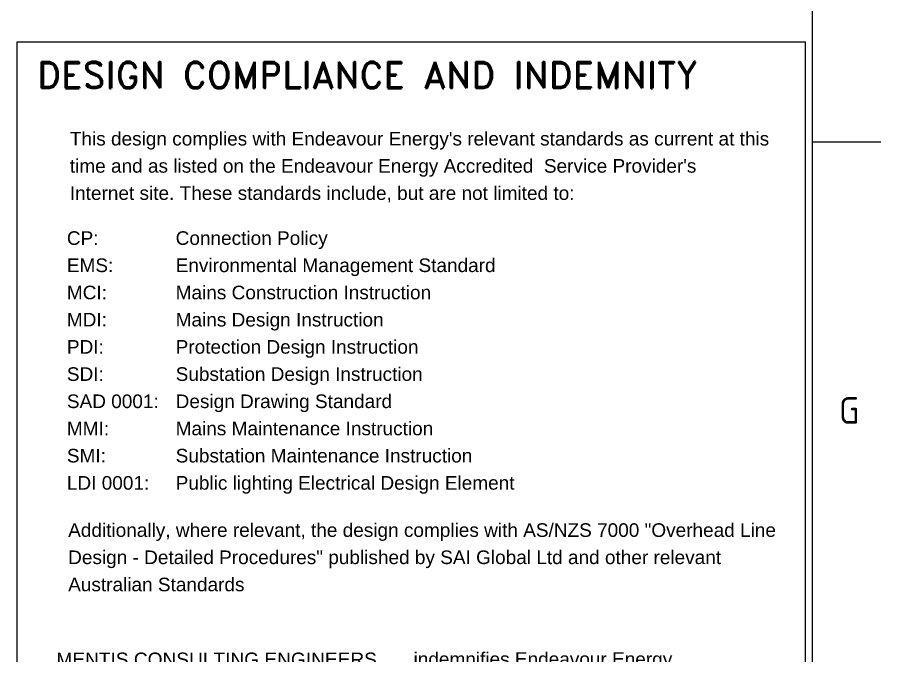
# Paper-space layout 'A1_DET_2' of a CAD drawing. Header units: metres. Extents: x -30 to 845, y -333 to 581.
# Drawn here: x 731.1 to 844.8, y 78.6 to 162.7 of the extents above; entities that cross this region are included whole.
import ezdxf
from ezdxf.enums import TextEntityAlignment as Align

# ---------------------------------------------------------------- set-up
doc = ezdxf.new("R2010")
doc.units = ezdxf.units.M
doc.layers.get('0').update_dxf_attribs({"color": 6})
doc.layers.add('Notes', color=7, linetype='Continuous')
doc.layers.add('SupportsUG_SP_EXT', color=7, linetype='Continuous')
doc.styles.add('Elec', font='romand__.ttf')
doc.styles.add('iecISOCP', font='isocp.shx')
doc.styles.get("Standard").update_dxf_attribs({"font": 'arial.ttf'})

# ---------------------------------------------------------------- blocks, each defined once
blk = doc.blocks.new('NOTE_DESIGN-COMPLIANCE')
blk.add_line((16, 16.01), (98.33, 16.01))
blk.add_lwpolyline([(0, 113.3), (103.74, 113.3), (103.74, 0), (0, 0)], close=True)
at = {"color": 7, "lineweight": -3, "style": 'Elec'}
blk.add_text('DESIGN COMPLIANCE AND INDEMNITY', height=3.5, dxfattribs=at).set_placement((2.6, 106.13), align=Align.BOTTOM_LEFT)
at = {"color": 7, "lineweight": -3}
for s, p in [('Signed:', (6.54, 17.75)), ('Name:', (6.71, 11.32)), ('Service Provider Number:', (6.76, 5.11)), ('Date: ', (61.29, 5.38))]:
    blk.add_text(s, height=1.79, dxfattribs=at).set_placement(p, align=Align.TOP_LEFT)
at = {"color": 7, "lineweight": -3, "char_height": 1.79, "line_spacing_factor": 1.2}
for s, insert, attachment_point in [("This design complies with Endeavour Energy's relevant standards as current at this \\Ptime and as listed on the Endeavour Energy Accredited  Service Provider's\\PInternet site. These standards include, but are not limited to:", (6.92, 92.16), 7), ('CP:^I^IConnection Policy\\PEMS:^I^IEnvironmental Management Standard\\PMCI:^I^IMains Construction Instruction\\PMDI:^I^IMains Design Instruction\\PPDI:^I^IProtection Design Instruction\\PSDI:^I^ISubstation Design Instruction\\PSAD 0001:^IDesign Drawing Standard\\PMMI:^I^IMains Maintenance Instruction\\PSMI:^I^ISubstation Maintenance Instruction\\PLDI 0001:^IPublic lighting Electrical Design Element ', (6.53, 88.36), 1), ('\\PAdditionally, where relevant, the design complies with AS/NZS 7000 "Overhead Line\\PDesign - Detailed Procedures" published by SAI Global Ltd and other relevant \\PAustralian Standards', (6.7, 53.5), 1), ('                                                                    indemnifies Endeavour Energy \\Pfor any loss or damage resulting from non-compliance \\Pof the design  with the above standards.', (4.93, 32.94), 1)]:
    blk.add_mtext(s, dxfattribs=dict(at, insert=insert, attachment_point=attachment_point))
at = {"ltscale": 0.5}
for tag, p in [('COMPANYNAME', (5.15, 31.1)), ('NAME', (16, 9.52)), ('SPN', (37.54, 3.38)), ('DATE', (68.73, 3.59))]:
    blk.add_attdef(tag, p, '', height=1.8, dxfattribs=at)
blk = doc.blocks.new('A1_FRAME_TITLE')
at = {"layer": 'Notes', "color": 3, "linetype": 'Continuous'}
blk.add_line((844.88, 5.97), (844.88, 574.39), dxfattribs=at)
at = {"layer": 'Notes', "linetype": 'Continuous'}
blk.add_line((844.87, 148.68), (853.87, 148.68), dxfattribs=at)
blk.add_attdef('DRAFT_NUM', (9.35, 23.29), '', height=2.5, rotation=90)
at = {"layer": 'Notes', "color": 7, "style": 'iecISOCP'}
blk.add_text('G', height=3.5, dxfattribs=at).set_placement((848.39, 111.56))
at = {"layer": 'Notes', "color": 7, "style": 'iecISOCP', "flags": 8}
blk.add_attdef('VERSION_NO', text='', height=2.5, rotation=90, dxfattribs=at).set_placement((302.04, 43.81), align=Align.MIDDLE_CENTER)
at = {"layer": 'Notes', "color": 7, "style": 'iecISOCP'}
for tag, p in [('CAP_NO', (513.19, 43.46)), ('IE_NUM', (513.05, 37.81)), ('REF_No_1', (335.24, 32.31)), ('REF_1', (362.52, 32.31)), ('GEN_WO', (441.71, 31.76)), ('HV_SWITCH', (513.46, 32.16)), ('REF_No_2', (335.24, 26.31)), ('REF_2', (362.52, 26.31)), ('OH_WO', (441.71, 25.81)), ('UBD_REF', (513.05, 25.83)), ('REF_No_3', (335.24, 20.31)), ('REF_3', (362.52, 20.31)), ('UG_WO', (441.71, 20.05)), ('GIS_MAP_No', (513.05, 20.04)), ('REF_No_4', (335.24, 14.31)), ('REF_4', (362.52, 14.31)), ('SUB_WO', (441.71, 13.81)), ('HV_OP_DIAG', (513.33, 14.2)), ('LGA', (512.95, 7.78))]:
    blk.add_attdef(tag, p, '', height=2.5, dxfattribs=at)
at = {"layer": 'Notes', "style": 'iecISOCP'}
for tag, p in [('T1', (684.37, 39.47)), ('T2', (684.37, 34.35)), ('T3', (684.37, 28.92)), ('T4', (684.37, 23.66)), ('T5', (684.37, 18.23)), ('T6', (684.37, 12.97))]:
    blk.add_attdef(tag, text='', height=3.5, dxfattribs=at).set_placement(p, align=Align.CENTER)
at = {"layer": 'Notes', "color": 7, "style": 'iecISOCP'}
for tag, p in [('scale', (567.76, 33.27)), ('DRAWN', (567.76, 24.93)), ('DATE', (567.76, 16.88)), ('DESIGN', (605.62, 9.15)), ('CHD', (567.76, 8.37))]:
    blk.add_attdef(tag, text='', height=2.5, dxfattribs=at).set_placement(p, align=Align.CENTER)
at = {"layer": 'Notes', "color": 4, "style": 'iecISOCP'}
blk.add_attdef('NUM', text='', height=7, dxfattribs=at).set_placement((812.88, 20.12), align=Align.MIDDLE_CENTER)
at = {"layer": 'Notes', "color": 1, "style": 'iecISOCP'}
blk.add_attdef('REV', text='', height=5, dxfattribs=at).set_placement((840.57, 17.1), align=Align.CENTER)
at = {"layer": 'Notes', "color": 7, "style": 'iecISOCP'}
for tag, p in [('NS', (811.23, 8.12)), ('SHTS', (825.93, 8.12))]:
    blk.add_attdef(tag, text='', height=2.5, dxfattribs=at).set_placement(p, align=Align.MIDDLE)
at = {"layer": 'Notes', "style": 'iecISOCP'}
blk.add_attdef('ExportID', (-11.47, 2.39), '', height=2.5, dxfattribs=at)
at = {"layer": 'Notes', "style": 'iecISOCP', "flags": 1}
for tag, p in [('ProjectType', (-6.37, -26.8)), ('ProjectNumber', (3.01, -26.82)), ('DrawingNumber', (14.96, -26.8)), ('ProjectDescription', (27.02, -26.83)), ('ExportDate', (39.74, -26.79)), ('ExportUserName', (48.61, -26.8)), ('DesignerCompanyName', (60.94, -26.79)), ('ExportAreaOfInterest', (76.55, -26.81)), ('GIS_SUCCESS', (91.45, -26.78)), ('CAD_SUCCESS', (101.24, -26.78)), ('DEPOTCODE', (111.56, -26.88)), ('ExportCategories', (119.53, -26.8)), ('Comments', (133.84, -26.88))]:
    blk.add_attdef(tag, p, '', height=1, dxfattribs=at)

psp = doc.layouts.new('A1_DET_2')

# ---------------------------------------------------------------- block references
at = {"layer": 'Notes'}
psp.add_blockref('NOTE_DESIGN-COMPLIANCE', (731.12, 46.15), dxfattribs=at).add_auto_attribs({'COMPANYNAME': 'MENTIS CONSULTING ENGINEERS', 'NAME': 'SPIRO MENTIS', 'SPN': '4230', 'DATE': '16/09/2017'})
at = {"layer": 'SupportsUG_SP_EXT'}
psp.add_blockref('A1_FRAME_TITLE', (-9.08, -2.39), dxfattribs=at)

doc.saveas('drawing.dxf')
